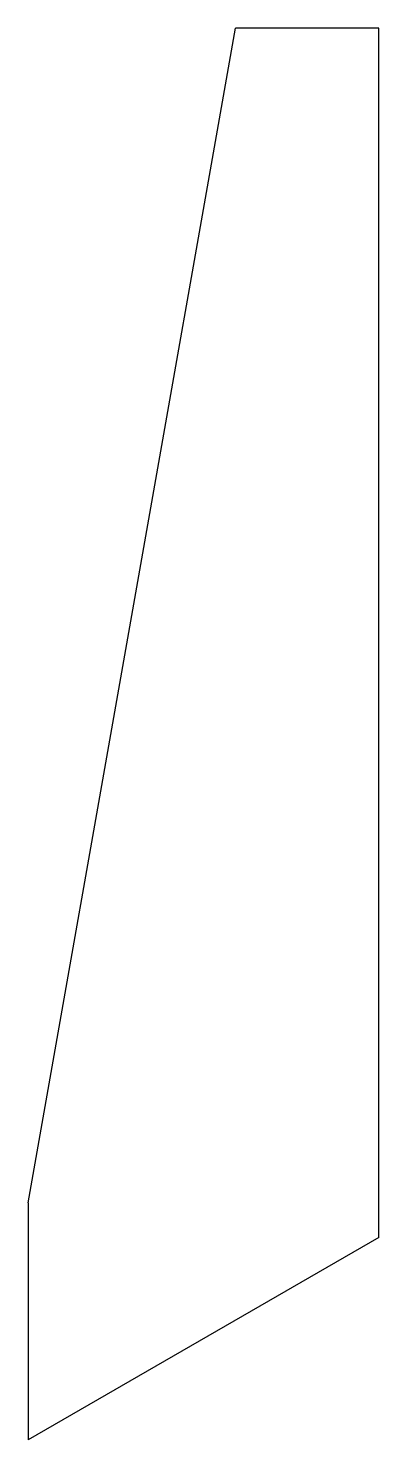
# Model space of a CAD drawing. Header units: millimetres. Extents: x -126 to 126, y -506 to 506.
import ezdxf

# ---------------------------------------------------------------- set-up
doc = ezdxf.new("R2010")
doc.units = ezdxf.units.MM

msp = doc.modelspace()

# ---------------------------------------------------------------- linework, layer by layer
at = {"color": 7, "linetype": 'Continuous', "lineweight": 25}
for p, q in [((-125.8, -336.5), (22.9, 506.5)), ((125.8, 506.5), (22.9, 506.5)), ((125.8, -361.3), (125.8, 506.5)), ((-125.8, -336.5), (-125.8, -506.5)), ((125.8, -361.3), (-125.8, -506.5))]:
    msp.add_line(p, q, dxfattribs=at)

doc.saveas('drawing.dxf')
